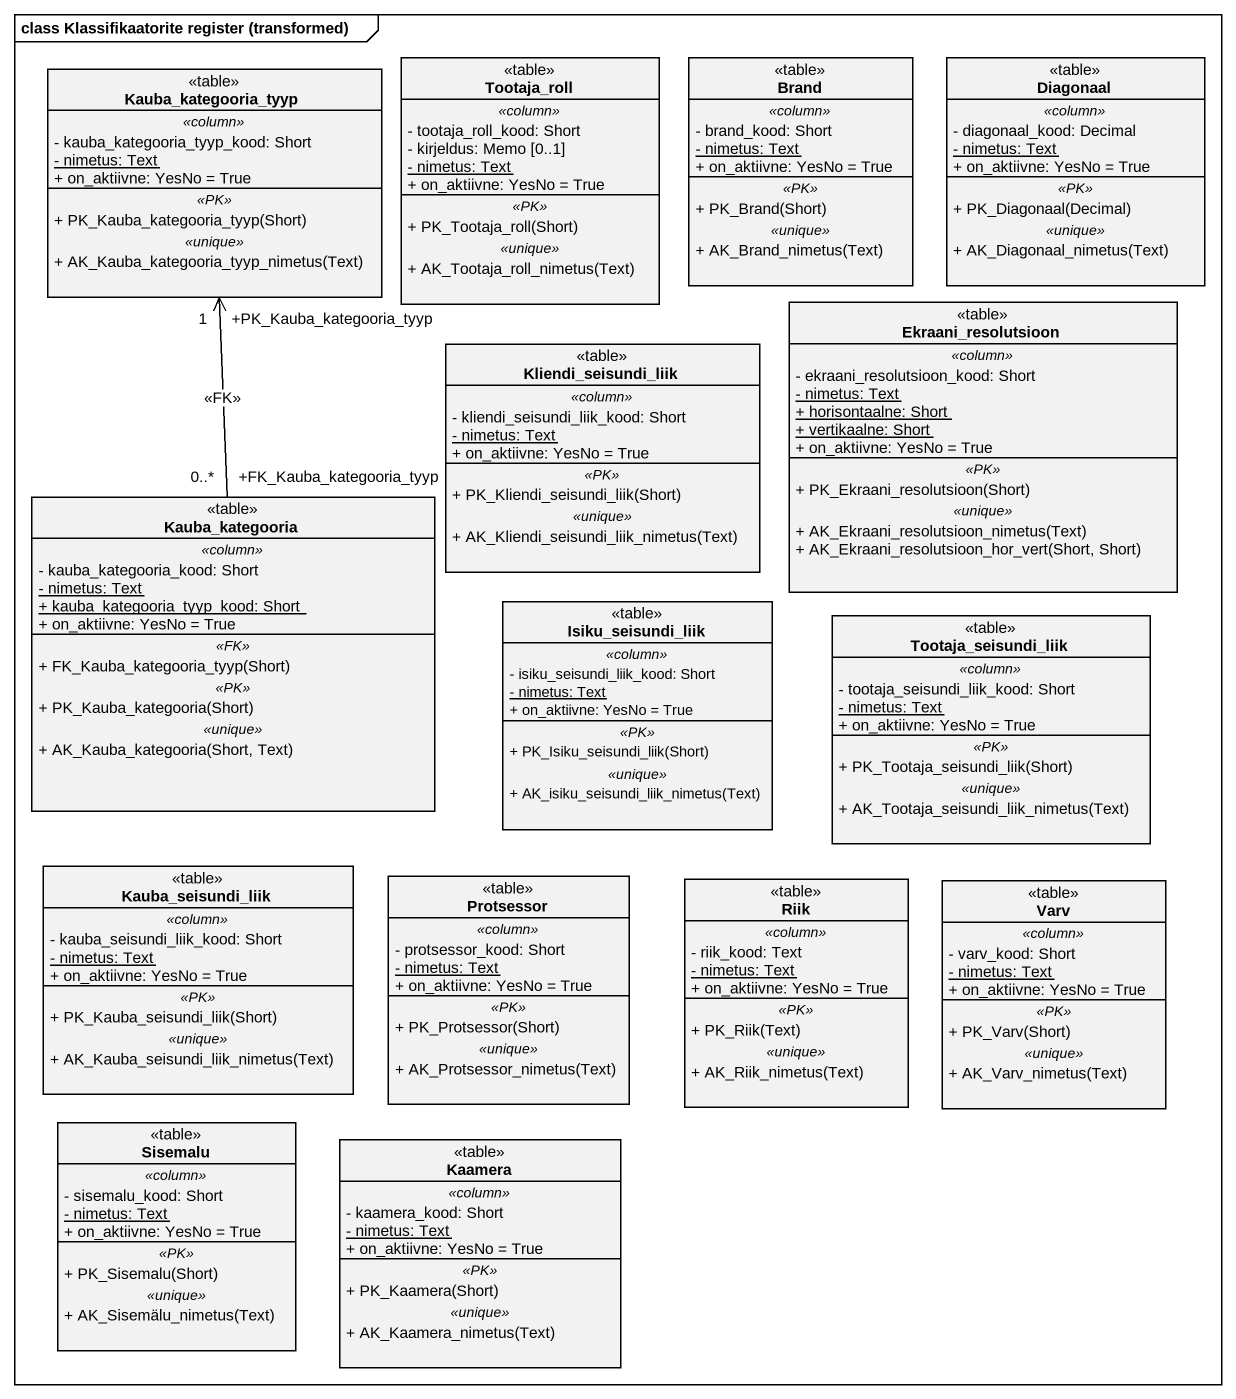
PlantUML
@startuml
mainframe class Klassifikaatorite register (transformed)
hide circle
hide empty members
skinparam classAttributeIconSize 0
class Kauba_kategooria_tyyp <<table>> {
  .. <<column>> ..
  - kauba_kategooria_tyyp_kood: Short
  {static} - nimetus: Text
  + on_aktiivne: YesNo = True
  .. <<PK>> ..
  + PK_Kauba_kategooria_tyyp(Short)
  .. <<unique>> ..
  + AK_Kauba_kategooria_tyyp_nimetus(Text)
}
class Tootaja_roll <<table>> {
  .. <<column>> ..
  - tootaja_roll_kood: Short
  - kirjeldus: Memo [0..1]
  {static} - nimetus: Text
  + on_aktiivne: YesNo = True
  .. <<PK>> ..
  + PK_Tootaja_roll(Short)
  .. <<unique>> ..
  + AK_Tootaja_roll_nimetus(Text)
}
class Brand <<table>> {
  .. <<column>> ..
  - brand_kood: Short
  {static} - nimetus: Text
  + on_aktiivne: YesNo = True
  .. <<PK>> ..
  + PK_Brand(Short)
  .. <<unique>> ..
  + AK_Brand_nimetus(Text)
}
class Diagonaal <<table>> {
  .. <<column>> ..
  - diagonaal_kood: Decimal
  {static} - nimetus: Text
  + on_aktiivne: YesNo = True
  .. <<PK>> ..
  + PK_Diagonaal(Decimal)
  .. <<unique>> ..
  + AK_Diagonaal_nimetus(Text)
}
class Ekraani_resolutsioon <<table>> {
  .. <<column>> ..
  - ekraani_resolutsioon_kood: Short
  {static} - nimetus: Text
  {static} + horisontaalne: Short
  {static} + vertikaalne: Short
  + on_aktiivne: YesNo = True
  .. <<PK>> ..
  + PK_Ekraani_resolutsioon(Short)
  .. <<unique>> ..
  + AK_Ekraani_resolutsioon_nimetus(Text)
  + AK_Ekraani_resolutsioon_hor_vert(Short, Short)
}
class Kliendi_seisundi_liik <<table>> {
  .. <<column>> ..
  - kliendi_seisundi_liik_kood: Short
  {static} - nimetus: Text
  + on_aktiivne: YesNo = True
  .. <<PK>> ..
  + PK_Kliendi_seisundi_liik(Short)
  .. <<unique>> ..
  + AK_Kliendi_seisundi_liik_nimetus(Text)
}
class Kauba_kategooria <<table>> {
  .. <<column>> ..
  - kauba_kategooria_kood: Short
  {static} - nimetus: Text
  {static} + kauba_kategooria_tyyp_kood: Short
  + on_aktiivne: YesNo = True
  .. <<FK>> ..
  + FK_Kauba_kategooria_tyyp(Short)
  .. <<PK>> ..
  + PK_Kauba_kategooria(Short)
  .. <<unique>> ..
  + AK_Kauba_kategooria(Short, Text)
}
class Isiku_seisundi_liik <<table>> {
  .. <<column>> ..
  - isiku_seisundi_liik_kood: Short
  {static} - nimetus: Text
  + on_aktiivne: YesNo = True
  .. <<PK>> ..
  + PK_Isiku_seisundi_liik(Short)
  .. <<unique>> ..
  + AK_isiku_seisundi_liik_nimetus(Text)
}
class Tootaja_seisundi_liik <<table>> {
  .. <<column>> ..
  - tootaja_seisundi_liik_kood: Short
  {static} - nimetus: Text
  + on_aktiivne: YesNo = True
  .. <<PK>> ..
  + PK_Tootaja_seisundi_liik(Short)
  .. <<unique>> ..
  + AK_Tootaja_seisundi_liik_nimetus(Text)
}
class Kauba_seisundi_liik <<table>> {
  .. <<column>> ..
  - kauba_seisundi_liik_kood: Short
  {static} - nimetus: Text
  + on_aktiivne: YesNo = True
  .. <<PK>> ..
  + PK_Kauba_seisundi_liik(Short)
  .. <<unique>> ..
  + AK_Kauba_seisundi_liik_nimetus(Text)
}
class Protsessor <<table>> {
  .. <<column>> ..
  - protsessor_kood: Short
  {static} - nimetus: Text
  + on_aktiivne: YesNo = True
  .. <<PK>> ..
  + PK_Protsessor(Short)
  .. <<unique>> ..
  + AK_Protsessor_nimetus(Text)
}
class Riik <<table>> {
  .. <<column>> ..
  - riik_kood: Text
  {static} - nimetus: Text
  + on_aktiivne: YesNo = True
  .. <<PK>> ..
  + PK_Riik(Text)
  .. <<unique>> ..
  + AK_Riik_nimetus(Text)
}
class Varv <<table>> {
  .. <<column>> ..
  - varv_kood: Short
  {static} - nimetus: Text
  + on_aktiivne: YesNo = True
  .. <<PK>> ..
  + PK_Varv(Short)
  .. <<unique>> ..
  + AK_Varv_nimetus(Text)
}
class Sisemalu <<table>> {
  .. <<column>> ..
  - sisemalu_kood: Short
  {static} - nimetus: Text
  + on_aktiivne: YesNo = True
  .. <<PK>> ..
  + PK_Sisemalu(Short)
  .. <<unique>> ..
  + AK_Sisemälu_nimetus(Text)
}
class Kaamera <<table>> {
  .. <<column>> ..
  - kaamera_kood: Short
  {static} - nimetus: Text
  + on_aktiivne: YesNo = True
  .. <<PK>> ..
  + PK_Kaamera(Short)
  .. <<unique>> ..
  + AK_Kaamera_nimetus(Text)
}
Kauba_kategooria "+FK_Kauba_kategooria_tyyp\n0..*" -up-> "+PK_Kauba_kategooria_tyyp\n1" Kauba_kategooria_tyyp : <<FK>>
@enduml
